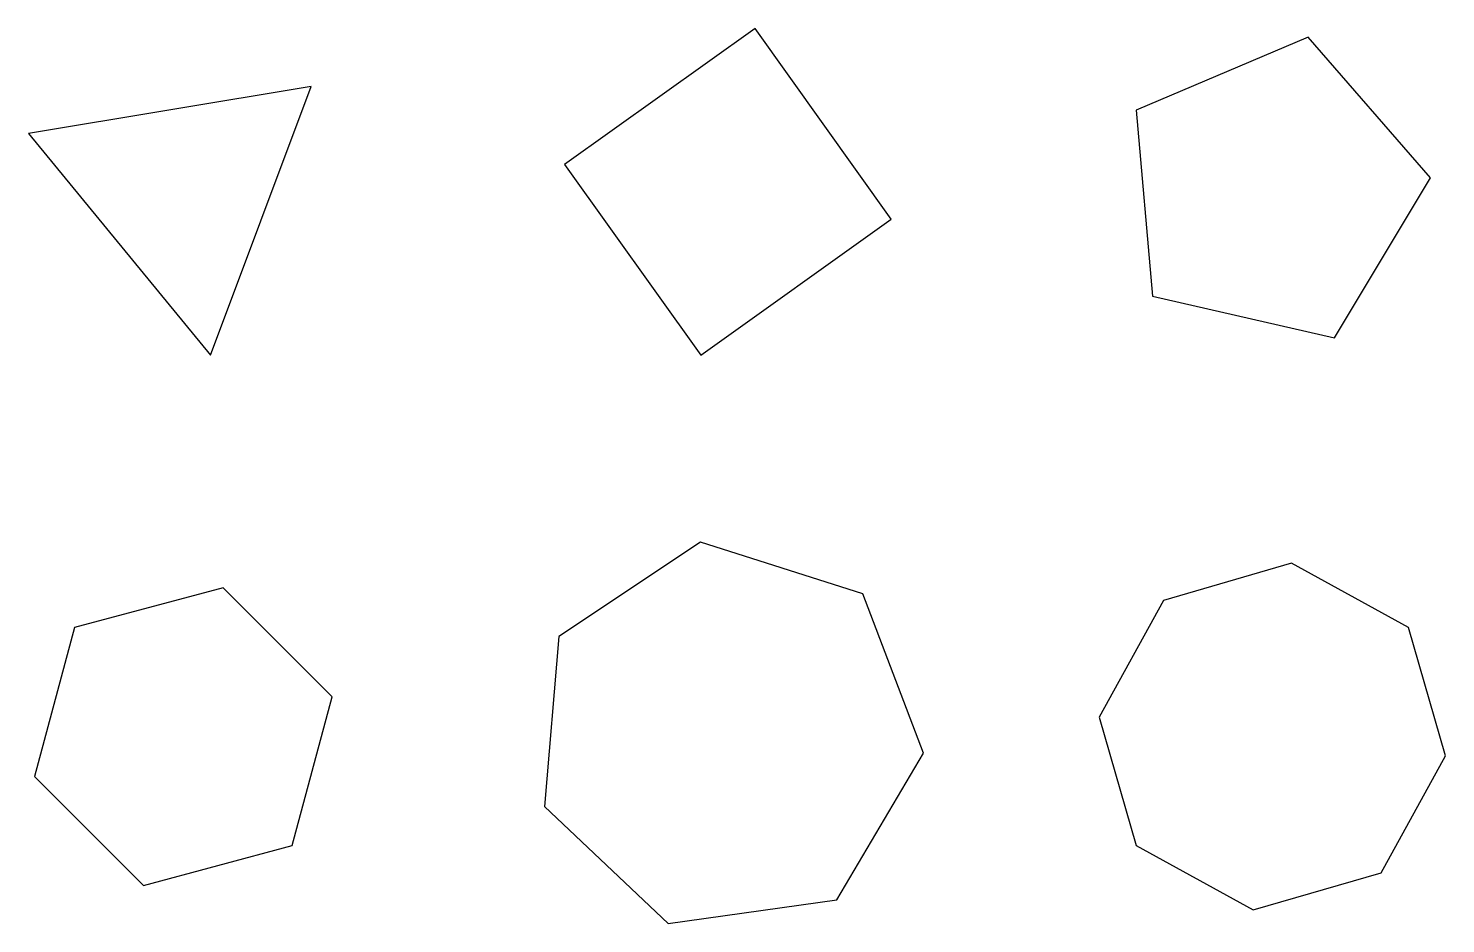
# Model space of a CAD drawing. Header units: millimetres. Extents: x 4.3 to 56.4, y -6.9 to 26.
import ezdxf

# ---------------------------------------------------------------- set-up
doc = ezdxf.new("R2010")
doc.units = ezdxf.units.MM
doc.layers.get('0').update_dxf_attribs({"lineweight": 25, "true_color": 0xffffff})

msp = doc.modelspace()

# ---------------------------------------------------------------- linework, layer by layer
for p, q in [((31, 26), (24, 21)), ((36, 19), (31, 26)), ((51.308, 25.682), (45, 23)), ((55.808, 20.512), (51.308, 25.682)), ((14.696, 23.866), (4.304, 22.134)), ((11, 14), (14.696, 23.866)), ((45, 23), (45.602, 16.172)), ((4.304, 22.134), (11, 14)), ((24, 21), (29, 14)), ((52.282, 14.634), (55.808, 20.512)), ((29, 14), (36, 19)), ((45.602, 16.172), (52.282, 14.634)), ((28.999, 7.141), (23.793, 3.67)), ((34.959, 5.235), (28.999, 7.141)), ((50.707, 6.364), (46, 5)), ((55, 4), (50.707, 6.364)), ((11.464, 5.464), (6, 4)), ((15.464, 1.464), (11.464, 5.464)), ((37.185, -0.614), (34.959, 5.235)), ((46, 5), (43.636, 0.707)), ((6, 4), (4.536, -1.464)), ((23.793, 3.67), (23.26, -2.565)), ((56.364, -0.707), (55, 4)), ((14, -4), (15.464, 1.464)), ((43.636, 0.707), (45, -4)), ((34, -6), (37.185, -0.614)), ((54, -5), (56.364, -0.707)), ((4.536, -1.464), (8.536, -5.464)), ((23.26, -2.565), (27.803, -6.868)), ((8.536, -5.464), (14, -4)), ((45, -4), (49.293, -6.364)), ((49.293, -6.364), (54, -5)), ((27.803, -6.868), (34, -6))]:
    msp.add_line(p, q)

doc.saveas('drawing.dxf')
